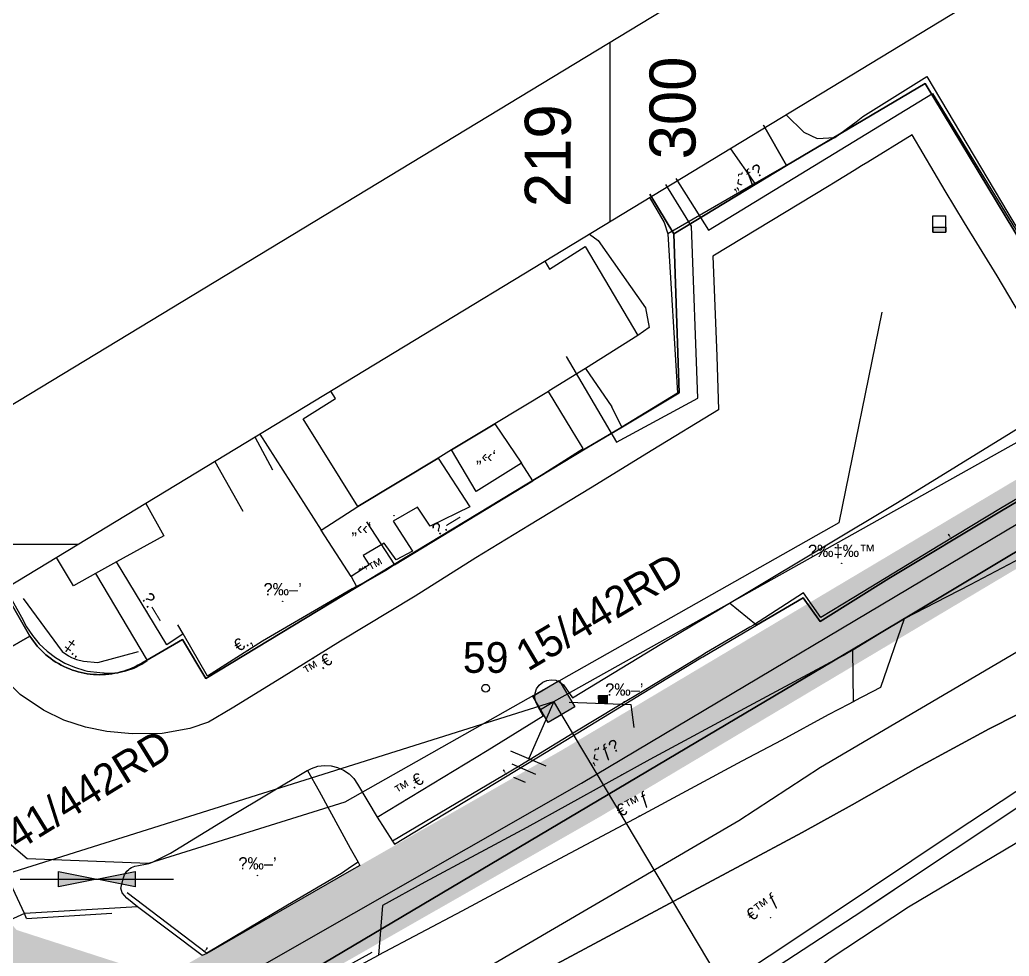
# Model space of a CAD drawing. Header units: metres. Extents: x 218299 to 220222, y 572714 to 574340.
# Drawn here: x 219261.5 to 219326, y 573973.2 to 574034.2 of the extents above; entities that cross this region are included whole.
import ezdxf
from ezdxf.enums import TextEntityAlignment as Align

# ---------------------------------------------------------------- set-up
doc = ezdxf.new("R2010")
doc.units = ezdxf.units.M
doc.header["$MEASUREMENT"] = 0
for name, color, linetype in [('1201', 7, 'Continuous'), ('1202', 7, 'Continuous'), ('1601', 44, 'LANDBORDER'), ('1602', 44, 'Continuous'), ('1603', 44, 'Continuous'), ('6011', 10, 'Continuous'), ('6082', 1, 'CABLEUNDPROPOSE03'), ('6151', 102, 'CABLEUNDEXIST03'), ('6371', 7, 'Continuous'), ('6522', 1, 'Continuous'), ('6531', 7, 'Continuous'), ('6561', 7, 'Continuous'), ('A_POINTS', 2, 'Continuous'), ('M2200', 253, 'Continuous'), ('M2207', 253, 'Continuous'), ('M2401', 7, 'Continuous'), ('M2404', 7, 'Continuous'), ('M2407', 253, 'Continuous'), ('M2408', 253, 'Continuous'), ('M2420', 253, 'Continuous'), ('M2601', 253, 'Continuous'), ('M2602', 253, 'Continuous'), ('M2604', 253, 'Continuous'), ('M2605', 253, 'Continuous'), ('M2612', 253, 'Continuous'), ('M2802', 253, 'Continuous'), ('M2804', 253, 'Continuous'), ('M2809', 253, 'Continuous'), ('M5235', 253, 'Continuous'), ('PLTMarker', 51, 'Continuous')]:
    doc.layers.add(name, color=color, linetype=linetype)
doc.styles.add('HEBTXT', font='HEBTXT')
doc.styles.add('MAVAT_HEBTXT', font='HEBTXT')
doc.linetypes.add('CABLEUNDEXIST03', pattern='A,3.5,[222,elecad.shx,S=0.01,R=0,X=0,Y=0],1.5', length=5)
doc.linetypes.add('CABLEUNDPROPOSE03', pattern='A,2,[222,elecad.shx,S=0.01,R=0,X=0,Y=0],2,-1', length=5)
doc.linetypes.add('LANDBORDER', pattern='A,6.25,[208,elecad.shx,S=0.02,R=0,X=-0.6,Y=0],12.5,[208,elecad.shx,S=0.02,R=180,X=0.6,Y=0],6.25', length=25)

# ---------------------------------------------------------------- blocks, each defined once
blk = doc.blocks.new('6522')
at = {"color": 0}
for points in [[(0.707, 0.707), (3.55, 3.55), (4.778, 2.689)], [(2.084, 2.082), (1.693, 2.422), (2.067, 2.83), (2.465, 2.465)]]:
    blk.add_lwpolyline(points, dxfattribs=at)
blk.add_solid([(2.083, 2.083), (1.693, 2.422), (2.465, 2.465), (2.067, 2.83)], dxfattribs=at)
at = {"color": 0, "style": 'HEBTXT'}
blk.add_attdef('PLACE', (4.757, 3.899), '', height=1.7, dxfattribs=at)
blk = doc.blocks.new('6371')
at = {"color": 0}
for points in [[(-1, -1), (-1, 1), (1, 1), (1, -1)], [(-1, -1), (-1, 0), (0, 0), (0, -1)]]:
    blk.add_lwpolyline(points, close=True, dxfattribs=at)
blk.add_solid([(-1, -1), (1, -1), (-1, 1), (1, 1)], dxfattribs=at)
at = {"color": 0, "style": 'HEBTXT'}
blk.add_attdef('POLE_NUM', (2, 2), '', height=2, dxfattribs=at)
at = {"color": 0, "style": 'HEBTXT', "flags": 1}
blk.add_attdef('MAP_TYPE', (2.062, -0.532), '', height=2, dxfattribs=at)
blk = doc.blocks.new('6531')
at = {"color": 0}
blk.add_lwpolyline([(2, 0), (12, 0)], dxfattribs=at)
for points in [[(4.5, -0.5), (4.5, 0.5), (7, 0)], [(9.5, 0.5), (9.5, -0.5), (7, 0)]]:
    blk.add_lwpolyline(points, close=True, dxfattribs=at)
for points in [[(4.5, -0.5), (4.5, 0.5), (7, 0)], [(9.5, -0.5), (9.5, 0.5), (7, 0)]]:
    blk.add_solid(points, dxfattribs=at)
blk = doc.blocks.new('6561')
at = {"color": 0}
blk.add_line((0, 0), (-1.62, -3.72), dxfattribs=at)
at = {"color": 0, "flags": 128}
for points in [[(-2.812, -3.202), (-0.519, -4.199)], [(-2.718, -4.061), (-1.185, -4.727)], [(-2.624, -4.919), (-1.851, -5.255)]]:
    blk.add_lwpolyline(points, dxfattribs=at)
at = {"color": 0, "style": 'HEBTXT'}
for tag, p in [('TYPE', (1.691, -1.644)), ('DESC', (1.691, -4.209))]:
    blk.add_attdef(tag, p, '', height=1.5, dxfattribs=at)
blk = doc.blocks.new('1603')
at = {"layer": 'A_POINTS'}
blk.add_circle((0, 0), 0.25, dxfattribs=at)
at = {"color": 0, "style": 'HEBTXT'}
blk.add_attdef('PARCEL_NUM', text='', height=2, dxfattribs=at).set_placement((0, 1), align=Align.CENTER)
at = {"color": 0, "style": 'HEBTXT', "flags": 1}
blk.add_attdef('LOT_NUM', text='', height=2, dxfattribs=at).set_placement((0, -2.5), align=Align.CENTER)
blk = doc.blocks.new('M2802')
blk.add_circle((0, 0), 0.025)
at = {"style": 'MAVAT_HEBTXT'}
blk.add_attdef('NAME', text='', height=0.8, dxfattribs=at).set_placement((0, 1.59), align=Align.MIDDLE)
blk = doc.blocks.new('M2804')
blk.add_circle((0, 0), 0.025)
at = {"style": 'MAVAT_HEBTXT'}
blk.add_attdef('NAME', text='', height=0.8, dxfattribs=at).set_placement((0, 1.59), align=Align.MIDDLE)
blk = doc.blocks.new('M2404')
blk.add_circle((0, 0), 0.025)
at = {"style": 'MAVAT_HEBTXT'}
blk.add_attdef('NAME', text='', height=0.8, dxfattribs=at).set_placement((0, 1.59), align=Align.MIDDLE)
blk = doc.blocks.new('M2207')
blk.add_circle((0, 0), 0.025)
at = {"style": 'MAVAT_HEBTXT'}
blk.add_attdef('NAME', text='', height=0.8, dxfattribs=at).set_placement((0, 1.59), align=Align.MIDDLE)
blk = doc.blocks.new('M2408')
blk.add_circle((0, 0), 0.025)
at = {"style": 'MAVAT_HEBTXT'}
blk.add_attdef('NAME', text='', height=0.8, dxfattribs=at).set_placement((0, 1.59), align=Align.MIDDLE)
blk = doc.blocks.new('M2601')
blk.add_circle((0, 0), 0.025)
at = {"style": 'MAVAT_HEBTXT'}
blk.add_attdef('NAME', text='', height=0.8, dxfattribs=at).set_placement((0, 1.59), align=Align.MIDDLE)
blk = doc.blocks.new('M2602')
blk.add_circle((0, 0), 0.025)
at = {"style": 'MAVAT_HEBTXT'}
blk.add_attdef('NAME', text='', height=0.8, dxfattribs=at).set_placement((0, 1.59), align=Align.MIDDLE)
blk = doc.blocks.new('M2604')
blk.add_circle((0, 0), 0.025)
at = {"style": 'MAVAT_HEBTXT'}
blk.add_attdef('NAME', text='', height=0.8, dxfattribs=at).set_placement((0, 1.59), align=Align.MIDDLE)
blk = doc.blocks.new('M2605')
blk.add_circle((0, 0), 0.025)
at = {"style": 'MAVAT_HEBTXT'}
blk.add_attdef('NAME', text='', height=0.8, dxfattribs=at).set_placement((0, 1.59), align=Align.MIDDLE)
blk = doc.blocks.new('M2612')
blk.add_circle((0, 0), 0.025)
at = {"style": 'MAVAT_HEBTXT'}
blk.add_attdef('NAME', text='', height=0.8, dxfattribs=at).set_placement((0, 1.59), align=Align.MIDDLE)
blk = doc.blocks.new('M2809')
blk.add_circle((0, 0), 0.025)
at = {"style": 'MAVAT_HEBTXT'}
blk.add_attdef('NAME', text='', height=0.8, dxfattribs=at).set_placement((0, 1.59), align=Align.MIDDLE)
blk = doc.blocks.new('*U89')
at = {"linetype": 'Continuous'}
for p, q in [((-0.85, 0), (-0.85, -0.66)), ((0.85, 0), (0.85, -0.66))]:
    blk.add_line(p, q, dxfattribs=at)
blk.add_solid([(-0.85, 0), (-0.85, -0.66), (0.85, -0.66)], dxfattribs=at)
at = {"linetype": 'Continuous', "extrusion": (0, 0, -1)}
blk.add_solid([(0.85, 0), (-0.85, 0), (-0.85, -0.66)], dxfattribs=at)
blk = doc.blocks.new('M5235')
for points in [[(-0.85, 1.47), (0.85, 1.47)], [(-0.85, -0.66), (-0.85, 1.47)], [(0.85, -0.66), (0.85, 1.47)], [(-0.85, 0), (0.85, 0)], [(-0.85, -0.66), (0.85, -0.66)]]:
    blk.add_lwpolyline(points)
at = {"linetype": 'Continuous'}
blk.add_blockref('*U89', (0, 0), dxfattribs=at)
at = {"style": 'MAVAT_HEBTXT', "flags": 1}
for tag, p in [('MARK', (0, 2.72)), ('HEIGHT', (0, -1.92)), ('NAME', (0, -4.48))]:
    blk.add_attdef(tag, text='', height=0.8, dxfattribs=at).set_placement(p, align=Align.MIDDLE)
blk = doc.blocks.new('111')
at = {"layer": 'M2200'}
for points in [[(219295.739, 574018.424, 594.765), (219296.056, 574017.918, 594.783), (219298.378, 574019.377, 594.81), (219301.8, 574013.59, 594.678), (219298.388, 574011.451, 594.741), (219296.035, 574009.976, 594.783), (219295.989, 574009.949, 594.783), (219292.495, 574007.846, 594.783), (219289.664, 574006.142, 594.783), (219288.781, 574005.611, 594.783), (219283.551, 574002.463, 594.783)], [(219283.551, 574002.463, 594.783), (219279.983, 574008.155, 594.678), (219282.105, 574009.485, 596.043), (219281.8, 574009.972, 596.043)], [(219269.738, 574002.658, 593.513), (219270.908, 574000.552, 593.392), (219267.83, 573998.847, 593.42), (219266.46, 573998.088, 593.432), (219265.025, 573997.293, 593.445), (219263.922, 573999.132, 593.437)]]:
    blk.add_polyline3d(points, dxfattribs=at)
at = {"layer": 'M2207'}
for points in [[(219289.664, 574006.142, 584.402), (219292.495, 574007.846, 584.612), (219294.216, 574005.272, 584.388), (219294.216, 574005.272, 584.388), (219291.272, 574003.43, 584.284)], [(219283.551, 574002.463, 583.128), (219288.781, 574005.611, 584.192), (219290.852, 574002.431, 584.178), (219288.27, 574001.17, 584.178), (219287.437, 574002.401, 584.178), (219285.86, 574001.489, 583.758), (219287.108, 573999.55, 583.653), (219287.108, 573999.55, 583.653), (219286.048, 573998.969, 583.758), (219285.282, 574000.074, 583.758), (219283.913, 573999.267, 583.128), (219284.294, 573998.644, 583.128), (219283.113, 573997.902, 583.128), (219283.113, 573997.902, 583.128), (219283.113, 573997.902, 583.128), (219281.166, 574000.901, 583.023), (219281.166, 574000.901, 583.023)]]:
    blk.add_polyline3d(points, close=True, dxfattribs=at)
at = {"layer": 'M2401'}
for points in [[(219280.869, 573971.063, 579.637), (219284.899, 573973.229, 579.637), (219284.935, 573973.248, 579.637), (219290.346, 573976.119, 579.637), (219295.051, 573978.631, 579.637), (219298.446, 573980.432, 579.637), (219301.905, 573982.291, 579.637), (219305.249, 573984.074, 579.637), (219308.61, 573985.883, 579.637), (219311.21, 573987.256, 579.637), (219314.222, 573988.903, 579.637), (219315.577, 573989.609, 579.637), (219315.857, 573989.755, 579.637), (219315.857, 573989.756, 579.637), (219315.92, 573989.788, 579.637), (219317.643, 573990.686, 579.637), (219319.192, 573995.149, 579.637), (219321.258, 573996.222, 579.637), (219323.49, 573997.374, 579.637), (219326.786, 573999.112, 579.637)], [(219326.654, 573982.913, 584.533), (219324.282, 573981.335, 584.533), (219320.617, 573978.902, 584.533), (219316.465, 573976.114, 584.533), (219310.947, 573972.513, 584.533)], [(219294.69, 573971.675, 584.533), (219300.171, 573974.626, 584.533), (219305.421, 573977.408, 584.533), (219308.543, 573979.092, 584.533), (219312.518, 573981.217, 584.533), (219315.772, 573983.014, 584.533), (219320.042, 573985.445, 584.533), (219324.706, 573987.977, 584.533), (219330.145, 573990.737, 584.533)], [(219269.206, 573976.384, 584.455), (219268.51, 573976.939, 584.455), (219268.19, 573977.293, 584.455), (219268.112, 573977.602, 584.455), (219268.283, 573978.263, 584.455), (219268.357, 573978.469, 584.455), (219268.408, 573978.567, 584.455), (219268.505, 573978.702, 584.455), (219268.626, 573978.818, 584.455), (219268.695, 573978.868, 584.455), (219268.802, 573978.929, 584.455), (219269.023, 573979.018, 584.455), (219269.252, 573979.076, 584.455), (219269.716, 573979.155, 584.455), (219269.944, 573979.205, 584.455), (219270.055, 573979.238, 584.455), (219270.216, 573979.305, 584.455), (219271.348, 573979.864, 584.455), (219275.278, 573982.282, 584.455), (219280.245, 573985.247, 584.455), (219280.282, 573985.266, 584.455), (219280.537, 573985.397, 584.455), (219280.949, 573985.53, 584.455), (219281.378, 573985.586, 584.455), (219281.811, 573985.562, 584.455), (219282.233, 573985.459, 584.455), (219282.63, 573985.281, 584.455), (219282.988, 573985.034, 584.455), (219283.295, 573984.725, 584.455), (219283.541, 573984.367, 584.455), (219284.814, 573982.211, 584.455), (219291.979, 573986.568, 584.455), (219295.642, 573988.82, 584.455), (219295.319, 573989.402, 584.455), (219295.279, 573989.457, 584.455), (219295.146, 573989.719, 584.455), (219295.088, 573990.008, 584.455), (219295.109, 573990.302, 584.455), (219295.208, 573990.579, 584.455), (219295.377, 573990.82, 584.455), (219295.604, 573991.007, 584.455), (219295.873, 573991.126, 584.455), (219296.164, 573991.169, 584.455), (219296.455, 573991.131, 584.455), (219296.726, 573991.017, 584.455), (219296.956, 573990.835, 584.455), (219297.548, 573989.985, 584.455), (219303.379, 573993.527, 584.455), (219305.521, 573994.805, 584.455), (219307.059, 573995.723, 584.455), (219307.775, 573996.151, 584.455), (219308.983, 573996.871, 584.455), (219318.723, 574002.716, 584.455), (219329.991, 574009.641, 584.455)], [(219328.269, 574012.357, 584.455), (219325.229, 574017.467, 584.455), (219323.087, 574020.933, 584.455), (219321.829, 574023.011, 584.455), (219319.688, 574026.659, 584.455), (219316.799, 574024.886, 584.455), (219316.388, 574024.634, 584.455), (219315.91, 574024.341, 584.455), (219314.549, 574023.506, 584.455), (219314.276, 574023.339, 584.455), (219306.682, 574018.76, 584.455), (219306.96, 574012.235, 584.455), (219307.06, 574008.75, 584.455), (219302.787, 574006.137, 584.455), (219298.72, 574003.649, 584.455), (219294.752, 574001.242, 584.455), (219291.242, 573999.099, 584.455), (219287.288, 573996.611, 584.455), (219282.417, 573993.672, 584.455), (219278.584, 573991.289, 584.455), (219275.364, 573989.308, 584.455), (219273.821, 573988.401, 584.455), (219272.604, 573987.987, 584.455), (219270.811, 573987.667, 584.455), (219268.853, 573987.654, 584.455), (219267.199, 573987.799, 584.455), (219265.798, 573988.076, 584.455), (219264.405, 573988.545, 584.455), (219263.068, 573989.182, 584.455), (219261.543, 573990.203, 584.455), (219260.295, 573991.435, 584.455)], [(219261.825, 573975.931, 579.637), (219260.919, 573977.893, 579.637), (219259.301, 573980.803, 579.637), (219253.689, 573990.587, 579.637), (219253.662, 573990.634, 579.637), (219252.701, 573992.327, 579.637)]]:
    blk.add_polyline3d(points, dxfattribs=at)
at = {"layer": 'M2404'}
for points in [[(219280.869, 573971.063, 589.648), (219284.899, 573973.229, 589.648), (219284.935, 573973.248, 589.648), (219290.346, 573976.119, 589.648), (219295.051, 573978.631, 589.648), (219298.446, 573980.432, 589.648), (219301.905, 573982.291, 589.648), (219305.249, 573984.074, 589.648), (219308.61, 573985.883, 589.648), (219311.21, 573987.256, 589.648), (219314.222, 573988.903, 589.648), (219315.577, 573989.609, 589.648), (219315.857, 573989.755, 589.648), (219315.857, 573989.756, 589.648), (219315.92, 573989.788, 589.648), (219317.643, 573990.686, 589.648), (219319.192, 573995.149, 589.648), (219321.258, 573996.222, 589.648), (219323.49, 573997.374, 589.648), (219326.786, 573999.112, 589.648)], [(219330.145, 573990.737, 584.533), (219324.706, 573987.977, 584.533), (219320.042, 573985.445, 584.533), (219315.772, 573983.014, 584.533), (219312.518, 573981.217, 584.533), (219308.543, 573979.092, 584.533), (219305.421, 573977.408, 584.533), (219300.171, 573974.626, 584.533), (219294.69, 573971.675, 584.533), (219291.48, 573969.946, 584.533), (219289.053, 573968.563, 584.533), (219284.994, 573966.416, 584.533), (219282.26, 573964.923, 584.533), (219282.259, 573964.923, 584.533), (219280.748, 573964.129, 584.533), (219280.658, 573964.085, 584.533), (219280.565, 573964.045, 584.533), (219280.471, 573964.007, 584.533), (219280.378, 573963.968, 584.533)], [(219268.112, 573977.602, 583.823), (219268.283, 573978.263, 583.823), (219268.357, 573978.469, 583.823), (219268.408, 573978.567, 583.823), (219268.505, 573978.702, 583.823), (219268.626, 573978.818, 583.823), (219268.695, 573978.868, 583.823), (219268.802, 573978.929, 583.823), (219269.023, 573979.018, 583.823), (219269.252, 573979.076, 583.823), (219269.716, 573979.155, 583.823), (219269.944, 573979.205, 583.823), (219270.055, 573979.238, 583.823), (219270.216, 573979.305, 583.823), (219271.348, 573979.864, 583.823), (219275.278, 573982.282, 583.823), (219280.245, 573985.247, 583.823), (219280.282, 573985.266, 583.823), (219280.537, 573985.397, 583.823), (219280.949, 573985.53, 583.823), (219281.378, 573985.586, 583.823), (219281.811, 573985.562, 583.823), (219282.233, 573985.459, 583.823), (219282.63, 573985.281, 583.823), (219282.988, 573985.034, 583.823), (219283.295, 573984.725, 583.823), (219283.541, 573984.367, 583.823), (219284.814, 573982.211, 583.823), (219291.979, 573986.568, 583.823), (219295.642, 573988.82, 583.823), (219295.319, 573989.402, 583.823), (219295.279, 573989.457, 583.823), (219295.146, 573989.719, 583.823), (219295.088, 573990.008, 583.823), (219295.109, 573990.302, 583.823), (219295.208, 573990.579, 583.823), (219295.377, 573990.82, 583.823), (219295.604, 573991.007, 583.823), (219295.873, 573991.126, 583.823), (219296.164, 573991.169, 583.823), (219296.455, 573991.131, 583.823), (219296.726, 573991.017, 583.823), (219296.956, 573990.835, 583.823), (219297.548, 573989.985, 583.823), (219303.379, 573993.527, 583.823), (219305.521, 573994.805, 583.823), (219307.059, 573995.723, 583.823), (219307.775, 573996.151, 583.823), (219308.983, 573996.871, 583.823), (219318.723, 574002.716, 583.823), (219329.991, 574009.641, 583.823)], [(219328.269, 574012.357, 583.823), (219325.229, 574017.467, 583.823), (219323.087, 574020.933, 583.823), (219321.829, 574023.011, 583.823), (219319.688, 574026.659, 583.823), (219316.799, 574024.886, 583.823), (219316.388, 574024.634, 583.823), (219315.91, 574024.341, 583.823), (219314.549, 574023.506, 583.823), (219314.276, 574023.339, 583.823), (219306.682, 574018.76, 583.823), (219306.96, 574012.235, 583.823), (219307.06, 574008.75, 583.823), (219302.787, 574006.137, 583.823), (219298.72, 574003.649, 583.823), (219294.752, 574001.242, 583.823), (219291.242, 573999.099, 583.823), (219287.288, 573996.611, 583.823), (219282.417, 573993.672, 583.823), (219278.584, 573991.289, 583.823), (219275.364, 573989.308, 583.823), (219273.821, 573988.401, 583.823), (219272.604, 573987.987, 583.823), (219270.811, 573987.667, 583.823), (219268.853, 573987.654, 583.823), (219267.199, 573987.799, 583.823), (219265.798, 573988.076, 583.823), (219264.405, 573988.545, 583.823), (219263.068, 573989.182, 583.823), (219261.543, 573990.203, 583.823), (219260.295, 573991.435, 583.823)], [(219348.66, 573997.083, 580.828), (219344.03, 573994.335, 580.828), (219332.303, 573986.667, 580.828), (219328.451, 573984.135, 580.828), (219326.654, 573982.913, 580.828), (219324.282, 573981.335, 580.828), (219320.617, 573978.902, 580.828), (219316.465, 573976.114, 580.828), (219310.947, 573972.513, 580.828), (219302.294, 573966.786, 580.828), (219299.209, 573964.739, 580.828), (219294.287, 573961.495, 580.828), (219288.185, 573957.489, 580.828), (219287.504, 573957.048, 580.828), (219286.343, 573956.296, 580.828), (219285.778, 573955.94, 580.828)]]:
    blk.add_polyline3d(points, dxfattribs=at)
at = {"layer": 'M2407'}
blk.add_polyline3d([(219307.833, 574025.758, 582.015), (219309.44, 574023.482, 582.088)], dxfattribs=at)
at = {"layer": 'M2408'}
for points in [[(219314.636, 574026.478, 582.035), (219309.44, 574023.482, 582.035), (219308.047, 574022.679, 582.035), (219303.767, 574020.211, 582.035)], [(219284.814, 573982.211, 581.665), (219285.807, 573980.651, 581.665), (219285.946, 573980.467, 581.665), (219295.832, 573986.456, 581.665), (219300.736, 573989.438, 581.665), (219302.094, 573990.264, 581.665), (219305.911, 573992.585, 581.665), (219306.048, 573992.665, 581.665), (219309.172, 573994.5, 581.665), (219309.547, 573994.72, 581.665), (219312.588, 573996.506, 581.665), (219313.698, 573994.968, 581.665), (219318.171, 573997.766, 581.665), (219325.402, 574002.115, 581.665), (219331.96, 574006.002, 581.665), (219332.119, 574006.339, 581.665), (219329.991, 574009.641, 581.665)], [(219319.192, 573995.149, 581.693), (219315.82, 573993.103, 581.693), (219315.818, 573993.102, 581.693), (219315.543, 573992.935, 581.693), (219315.246, 573992.776, 581.693), (219314.95, 573992.617, 581.693), (219309.039, 573989.442, 581.693), (219302.582, 573985.971, 581.693), (219294.572, 573981.554, 581.693), (219287.929, 573977.976, 581.693), (219285.16, 573976.471, 581.693), (219284.899, 573973.229, 581.693)], [(219261.958, 573975.613, 579.488), (219261.825, 573975.931, 579.488), (219258.432, 573974.403, 579.488), (219256.977, 573975.539, 579.488), (219256.219, 573976.155, 579.488), (219255.217, 573977.057, 579.488), (219254.266, 573978.015, 579.488), (219253.371, 573979.027, 579.488), (219252.534, 573980.089, 579.488), (219249.93, 573984.479, 579.488), (219247.29, 573989.046, 579.488)], [(219280.282, 573985.266, 580.71), (219281.026, 573983.913, 580.71), (219283.067, 573980.199, 580.71), (219283.573, 573979.278, 580.71), (219283.678, 573979.061, 580.71), (219283.144, 573978.754, 580.71), (219279.097, 573976.432, 580.71), (219273.711, 573973.342, 580.71), (219273.415, 573973.206, 580.71), (219269.206, 573976.384, 580.71), (219261.825, 573975.931, 580.71)]]:
    blk.add_polyline3d(points, dxfattribs=at)
at = {"layer": 'M2420'}
for points in [[(219269.5, 573961.12), (219289.529, 573970.985), (219308.394, 573982.007), (219313.709, 573985.471), (219375.059, 574021.492), (219442.049, 574062.93), (219453.2, 574069.582), (219466.311, 574076.718), (219568.204, 574138.273), (219580.156, 574145.612), (219595.255, 574153.366), (219695.469, 574214.527), (219702.903, 574218.819)], [(219277.3, 573946.38), (219296.25, 573958.952), (219314.339, 573973.014), (219319.452, 573976.38), (219380.511, 574012.609), (219447.317, 574054.359), (219459.053, 574061.55), (219471.289, 574068.042), (219573.396, 574129.726), (219586.187, 574137.537), (219600.145, 574144.634), (219701.809, 574206.914), (219707.996, 574210.42)], [(219317.7, 574015.12), (219314.91, 574001.38), (219282.7, 573983.19), (219269.91, 573979.19), (219262, 573979.5), (219254, 573986.31), (219251.213, 573991.425)]]:
    blk.add_lwpolyline(points, dxfattribs=at)
at = {"layer": 'M2601'}
for points in [[(219418.414, 574040.06, 585.737), (219413.611, 574037.173, 585.448), (219405.063, 574031.931, 585.238), (219396.446, 574026.77, 585.238), (219388.828, 574022.159, 584.818), (219380.117, 574016.954, 584.188), (219369.891, 574010.777, 584.398), (219359.003, 574004.171, 583.978), (219346.5, 573996.696, 583.558), (219335.558, 573989.878, 583.138), (219322.413, 573981.224, 582.508), (219311.454, 573973.871, 582.298), (219302.639, 573968.049, 582.298), (219297.066, 573964.43, 582.088), (219288.448, 573958.799, 581.878)], [(219329.245, 574008.791, 583.048), (219329.885, 574009.374, 582.943), (219330.413, 574008.704, 582.838), (219331.969, 574006.242, 582.838), (219329.864, 574004.924, 582.838), (219325.55, 574002.377, 582.838), (219321.479, 573999.928, 582.628), (219315.875, 573996.524, 582.313), (219313.729, 573995.227, 582.208), (219312.592, 573996.821, 582.313), (219309.334, 573994.73, 582.313), (219309.094, 573994.589, 582.313)], [(219309.094, 573994.589, 582.313), (219306.286, 573992.937, 582.313), (219305.908, 573992.709, 582.294)], [(219305.908, 573992.709, 582.294), (219302.208, 573990.476, 582.116)], [(219302.208, 573990.476, 582.116), (219300.551, 573989.476, 582.035)], [(219300.551, 573989.476, 582.035), (219297.6, 573987.695, 581.893), (219294.108, 573985.55, 581.893), (219285.807, 573980.651, 581.563)], [(219283.15, 573978.993, 581.513), (219282.482, 573978.541, 581.578), (219278.983, 573976.474, 581.41)], [(219283.573, 573979.278, 581.473), (219283.15, 573978.993, 581.513)], [(219278.983, 573976.474, 581.41), (219273.706, 573973.355, 581.158), (219273.7, 573973.351, 581.158), (219268.517, 573977.286, 581.158)], [(219261.958, 573975.613, 581.368), (219261.958, 573975.613, 581.368), (219267.516, 573975.962, 581.368)], [(219284.458, 573973.405, 581.668), (219278.019, 573969.834, 581.668)]]:
    blk.add_polyline3d(points, dxfattribs=at)
at = {"layer": 'M2602'}
for points in [[(219302.574, 574022.569, 582.68), (219303.034, 574021.782, 582.718), (219303.512, 574020.956, 582.298), (219303.767, 574020.211, 582.29), (219304.396, 574009.843, 582.085)], [(219298.388, 574011.451, 581.709), (219300.103, 574008.934, 581.709)], [(219297.534, 574007.395, 581.709), (219295.989, 574009.949, 581.709)], [(219304.396, 574009.843, 582.084), (219300.758, 574007.621, 582.088), (219300.103, 574008.934, 582.088)], [(219294.955, 574004.146, 581.932), (219298.239, 574006.224, 581.876), (219297.534, 574007.395, 581.709)], [(219285.95, 573998.65, 582.775), (219285.455, 573998.329, 582.775)], [(219283.113, 573997.902, 581.456), (219283.473, 573997.246, 581.456), (219283.196, 573997.085, 581.448)], [(219283.196, 573997.085, 581.448), (219281.779, 573996.262, 581.403)], [(219284.087, 573997.552, 582.613), (219283.473, 573997.246, 582.594)], [(219281.779, 573996.262, 581.403), (219277.346, 573993.689, 581.265), (219273.756, 573991.403, 581.265), (219272.168, 573994.152, 581.177)], [(219272.168, 573994.152, 581.544), (219272.168, 573994.152, 581.544), (219271.825, 573994.746, 581.544)], [(219266.742, 573991.64, 580.941), (219267.31, 573991.594, 580.986), (219267.879, 573991.627, 581.02), (219268.439, 573991.739, 581.043), (219268.978, 573991.927, 581.054), (219269.487, 573992.188, 581.054), (219269.825, 573992.416, 581.046)]]:
    blk.add_polyline3d(points, dxfattribs=at)
at = {"layer": 'M2604'}
for points in [[(219298.648, 574020.188, 583.323), (219299.217, 574019.769, 583.348), (219302.296, 574015.398, 583.138), (219302.537, 574014.107, 583.138), (219301.8, 574013.59, 583.138)], [(219278.006, 574004.815, 582.065), (219276.859, 574006.976, 582.204)], [(219274.245, 574005.391, 582.365), (219276.06, 574002.143, 582.275)], [(219261.74, 573996.467, 581.645), (219264.28, 573993.006, 581.645), (219264.692, 573992.716, 581.645), (219264.886, 573992.611, 581.645), (219265.223, 573992.483, 581.645), (219265.675, 573992.385, 581.645), (219266.608, 573992.295, 581.645), (219269.271, 573993, 581.645)]]:
    blk.add_polyline3d(points, dxfattribs=at)
at = {"layer": 'M2605'}
for points in [[(219316.027, 574027.515, 582.559), (219316.473, 574027.849, 582.508), (219320.641, 574030.463, 582.718), (219325.926, 574021.591, 582.928), (219329.951, 574014.863, 582.928), (219332.533, 574014.037, 582.928)], [(219311.478, 574027.968, 582.623), (219312.631, 574026.832, 582.718), (219313.49, 574026.418, 582.718), (219314.636, 574026.478, 582.718), (219316.027, 574027.515, 582.559)], [(219277.174, 574007.167, 581.458), (219281.166, 574000.901, 581.458)], [(219284.125, 574001.455, 582.04), (219285.95, 573998.65, 582.04), (219285.95, 573998.65, 582.04), (219294.967, 574004.128, 581.935), (219294.216, 574005.272, 581.709)], [(219272.168, 573994.152, 580.74), (219271.117, 573993.451, 580.74), (219267.83, 573998.847, 581.16)], [(219266.46, 573998.088, 580.95), (219269.825, 573992.416, 580.408), (219269.825, 573992.416, 580.408)], [(219260.583, 573997.106, 580.366), (219261.643, 573995.243, 580.311), (219261.959, 573994.621, 580.311), (219262.344, 573994.04, 580.311), (219262.793, 573993.506, 580.311), (219263.301, 573993.027, 580.311), (219263.859, 573992.609, 580.311), (219264.462, 573992.258, 580.311), (219265.101, 573991.978, 580.311), (219265.768, 573991.773, 580.311), (219265.938, 573991.734, 580.311), (219266.742, 573991.64, 580.311)]]:
    blk.add_polyline3d(points, dxfattribs=at)
at = {"layer": 'M2612'}
blk.add_polyline3d([(219284.087, 573997.552, 582.775), (219285.455, 573998.329, 582.775)], dxfattribs=at)
at = {"layer": 'M2802'}
blk.add_polyline3d([(219329.991, 574009.641, 582.14), (219332.119, 574006.339, 582.193), (219331.96, 574006.002, 582.193), (219325.402, 574002.115, 581.983), (219318.171, 573997.766, 581.773), (219313.698, 573994.968, 581.668), (219312.588, 573996.506, 581.773), (219309.547, 573994.72, 581.677), (219307.775, 573996.151, 581.57), (219308.983, 573996.871, 581.615), (219318.723, 574002.716, 581.93)], close=True, dxfattribs=at)
at = {"layer": 'M2809'}
for points in [[(219294.69, 573971.675, 581.038), (219300.171, 573974.626, 581.237), (219305.421, 573977.408, 581.342), (219308.543, 573979.092, 581.488), (219312.518, 573981.217, 581.593), (219315.772, 573983.014, 581.698), (219320.042, 573985.445, 581.803), (219324.706, 573987.977, 581.908), (219330.145, 573990.737, 582.118)], [(219326.654, 573982.913, 581.773), (219324.282, 573981.335, 581.668), (219320.617, 573978.902, 581.563), (219316.744, 573976.301, 581.465), (219316.465, 573976.114, 581.458), (219310.947, 573972.513, 581.353)]]:
    blk.add_polyline3d(points, dxfattribs=at)
blk.add_polyline3d([(219284.899, 573973.229, 580.714), (219284.935, 573973.248, 580.723), (219290.346, 573976.119, 581.038), (219295.051, 573978.631, 581.143), (219298.446, 573980.432, 581.143), (219301.905, 573982.291, 581.353), (219305.249, 573984.074, 581.353), (219308.61, 573985.883, 581.458), (219311.21, 573987.256, 581.563), (219314.222, 573988.903, 581.563), (219315.577, 573989.609, 581.604), (219315.857, 573989.755, 581.613), (219315.857, 573989.756, 581.58), (219315.82, 573993.103, 581.58), (219315.818, 573993.102, 581.693), (219315.543, 573992.935, 581.693), (219315.246, 573992.776, 581.678), (219314.95, 573992.617, 581.664), (219309.039, 573989.442, 581.378), (219302.582, 573985.971, 581.273), (219294.572, 573981.554, 581.063), (219287.929, 573977.976, 580.853), (219285.16, 573976.471, 580.853), (219284.899, 573973.229, 580.748), (219284.899, 573973.229, 580.748)], close=True, dxfattribs=at)
at = {"layer": 'M2207'}
ref = blk.add_blockref('M2207', (219291.914, 574005.659), dxfattribs=dict(at, xscale=0.5, yscale=0.5, zscale=0.5))
ref.add_attrib('NAME', '„‹‹‘', dxfattribs={"layer": '0', "height": 0.8, "style": 'MAVAT_HEBTXT'}).set_placement((219291.914, 574005.659), align=Align.MIDDLE)
ref = blk.add_blockref('M2207', (219285.911, 574001.856), dxfattribs=dict(at, xscale=0.5, yscale=0.5, zscale=0.5))
ref.add_attrib('NAME', '„‹‹‘', dxfattribs={"layer": '0', "height": 0.8, "style": 'MAVAT_HEBTXT'}).set_placement((219283.793, 574000.976), align=Align.MIDDLE)
at = {"layer": 'M2404'}
ref = blk.add_blockref('M2404', (219280.633, 573992.563), dxfattribs=dict(at, xscale=0.5, yscale=0.5, zscale=0.5))
ref.add_attrib('NAME', '™.€', dxfattribs={"layer": '0', "height": 0.8, "rotation": 31.59559, "style": 'MAVAT_HEBTXT'}).set_placement((219280.921, 573992.095), align=Align.MIDDLE)
ref = blk.add_blockref('M2404', (219286.688, 573983.35), dxfattribs=dict(at, xscale=0.5, yscale=0.5, zscale=0.5))
ref.add_attrib('NAME', '™.€', dxfattribs={"layer": '0', "height": 0.8, "rotation": 31.30156, "style": 'MAVAT_HEBTXT'}).set_placement((219286.873, 573984.308), align=Align.MIDDLE)
at = {"layer": 'M2408'}
ref = blk.add_blockref('M2408', (219309.202, 574023.345), dxfattribs=dict(at, xscale=0.5, yscale=0.5, zscale=0.5))
ref.add_attrib('NAME', '„‹˜ƒ\x8e', dxfattribs={"layer": '0', "height": 0.8, "rotation": 29.96766, "style": 'MAVAT_HEBTXT'}).set_placement((219308.927, 574023.821), align=Align.MIDDLE)
ref = blk.add_blockref('M2408', (219300.78, 573984.977), dxfattribs=dict(at, xscale=0.5, yscale=0.5, zscale=0.5))
ref.add_attrib('NAME', '„‹˜ƒ\x8e', dxfattribs={"layer": '0', "height": 0.8, "rotation": 28.87462, "style": 'MAVAT_HEBTXT'}).set_placement((219299.564, 573986.354), align=Align.MIDDLE)
at = {"layer": 'M2601'}
ref = blk.add_blockref('M2601', (219322.21, 574000.368), dxfattribs=dict(at, xscale=0.5, yscale=0.5, zscale=0.5))
ref.add_attrib('NAME', '‚', dxfattribs={"layer": '0', "height": 0.8, "rotation": 31.03171, "style": 'MAVAT_HEBTXT'}).set_placement((219321.926, 574000.839), align=Align.MIDDLE)
ref = blk.add_blockref('M2601', (219293.206, 573985.018), dxfattribs=dict(at, xscale=0.5, yscale=0.5, zscale=0.5))
ref.add_attrib('NAME', '‚', dxfattribs={"layer": '0', "height": 0.8, "rotation": 30.54736, "style": 'MAVAT_HEBTXT'}).set_placement((219292.926, 573985.491), align=Align.MIDDLE)
ref = blk.add_blockref('M2601', (219273.555, 573973.461), dxfattribs=dict(at, xscale=0.5, yscale=0.5, zscale=0.5))
ref.add_attrib('NAME', '‚', dxfattribs={"layer": '0', "height": 0.8, "rotation": 322.79026, "style": 'MAVAT_HEBTXT'}).set_placement((219273.887, 573973.899), align=Align.MIDDLE)
at = {"layer": 'M2602'}
ref = blk.add_blockref('M2602', (219276.374, 573993.07), dxfattribs=dict(at, xscale=0.5, yscale=0.5, zscale=0.5))
ref.add_attrib('NAME', '€.‚', dxfattribs={"layer": '0', "height": 0.8, "rotation": 32.48999, "style": 'MAVAT_HEBTXT'}).set_placement((219276.079, 573993.534), align=Align.MIDDLE)
at = {"layer": 'M2604'}
ref = blk.add_blockref('M2604', (219264.667, 573992.733), dxfattribs=dict(at, xscale=0.5, yscale=0.5, zscale=0.5))
ref.add_attrib('NAME', '‡.‚', dxfattribs={"layer": '0', "height": 0.8, "rotation": 324.81376, "style": 'MAVAT_HEBTXT'}).set_placement((219264.984, 573993.183), align=Align.MIDDLE)
at = {"layer": 'M2605'}
ref = blk.add_blockref('M2605', (219289.621, 574000.881), dxfattribs=dict(at, xscale=0.5, yscale=0.5, zscale=0.5))
ref.add_attrib('NAME', '\x9a.—', dxfattribs={"layer": '0', "height": 0.8, "rotation": 31.27925, "style": 'MAVAT_HEBTXT'}).set_placement((219289.336, 574001.351), align=Align.MIDDLE)
ref = blk.add_blockref('M2605', (219269.802, 573995.61), dxfattribs=dict(at, xscale=0.5, yscale=0.5, zscale=0.5))
ref.add_attrib('NAME', '\x9a.—', dxfattribs={"layer": '0', "height": 0.8, "rotation": 301.34309, "style": 'MAVAT_HEBTXT'}).set_placement((219270.271, 573995.896), align=Align.MIDDLE)
at = {"layer": 'M2612'}
ref = blk.add_blockref('M2612', (219284.771, 573997.94), dxfattribs=dict(at, xscale=0.5, yscale=0.5, zscale=0.5))
ref.add_attrib('NAME', '˜’™', dxfattribs={"layer": '0', "height": 0.8, "rotation": 29.5733, "style": 'MAVAT_HEBTXT'}).set_placement((219284.5, 573998.419), align=Align.MIDDLE)
at = {"layer": 'M2802'}
ref = blk.add_blockref('M2802', (219315.094, 573998.75, 581.887), dxfattribs=dict(at, xscale=0.5, yscale=0.5, zscale=0.5))
ref.add_attrib('NAME', '\x8d‰‡‰™', dxfattribs={"layer": '0', "height": 0.8, "style": 'MAVAT_HEBTXT'}).set_placement((219315.094, 573999.546, 581.887), align=Align.MIDDLE)
at = {"layer": 'M2804'}
ref = blk.add_blockref('M2804', (219278.657, 573996.271, 583.094), dxfattribs=dict(at, xscale=0.5, yscale=0.5, zscale=0.5))
ref.add_attrib('NAME', '\x8d‰–’', dxfattribs={"layer": '0', "height": 0.8, "style": 'MAVAT_HEBTXT'}).set_placement((219278.657, 573997.067, 583.094), align=Align.MIDDLE)
ref = blk.add_blockref('M2804', (219300.926, 573989.736, 585.404), dxfattribs=dict(at, xscale=0.5, yscale=0.5, zscale=0.5))
ref.add_attrib('NAME', '\x8d‰–’', dxfattribs={"layer": '0', "height": 0.8, "style": 'MAVAT_HEBTXT'}).set_placement((219300.926, 573990.531, 585.404), align=Align.MIDDLE)
ref = blk.add_blockref('M2804', (219277.021, 573978.416, 587.924), dxfattribs=dict(at, xscale=0.5, yscale=0.5, zscale=0.5))
ref.add_attrib('NAME', '\x8d‰–’', dxfattribs={"layer": '0', "height": 0.8, "style": 'MAVAT_HEBTXT'}).set_placement((219277.021, 573979.211, 587.924), align=Align.MIDDLE)
at = {"layer": 'M2809'}
ref = blk.add_blockref('M2809', (219301.905, 573982.291, 581.353), dxfattribs=dict(at, xscale=0.5, yscale=0.5, zscale=0.5))
ref.add_attrib('NAME', '€™ƒ', dxfattribs={"layer": '0', "height": 0.8, "rotation": 28.0727, "style": 'MAVAT_HEBTXT'}).set_placement((219301.531, 573982.993, 581.353), align=Align.MIDDLE)
ref = blk.add_blockref('M2809', (219310.445, 573975.661, 581.184), dxfattribs=dict(at, xscale=0.5, yscale=0.5, zscale=0.5, rotation=35.71229435620742))
ref.add_attrib('NAME', '€™ƒ', dxfattribs={"layer": '0', "height": 0.8, "rotation": 35.71229, "style": 'MAVAT_HEBTXT'}).set_placement((219309.981, 573976.308, 581.184), align=Align.MIDDLE)
at = {"layer": 'M5235', "xscale": 0.5, "yscale": 0.5, "zscale": 0.5}
blk.add_blockref('M5235', (219321.447, 574020.653, 581.919), dxfattribs=at)

msp = doc.modelspace()

# ---------------------------------------------------------------- linework, layer by layer
at = {"layer": '1201'}
for points in [[(219300, 574021.0079), (219300, 574032.7027)], [(219246.0678, 574000), (219265.3544, 574000)]]:
    msp.add_lwpolyline(points, dxfattribs=at)
at = {"layer": '1202'}
for points in [[(218726.735, 572719.2942), (220113.8457, 573560.3928), (219685.6545, 574266.551), (218298.5438, 573425.4525)], [(218730.1009, 572733.03), (220100.1099, 573563.7586), (219682.2886, 574252.8152), (218312.2795, 573422.0866)]]:
    msp.add_lwpolyline(points, close=True, dxfattribs=at)
at = {"layer": '1601'}
for points in [[(219463.12, 574081.92), (219440.56, 574068.24), (219417.37, 574054.19), (219366.7, 574023.54), (219335.463, 574004.881), (219317.12, 573993.92), (219267.9449, 573964.7529), (219262.41, 573961.47), (219259.7877, 573966.0376), (219248.31, 573986.03), (219246.6722, 573988.9011)], [(219282.8532, 573937.73), (219281.5263, 573940.1351), (219267.9449, 573964.7529), (219317.12, 573993.92), (219335.463, 574004.881), (219366.7, 574023.54), (219417.37, 574054.19), (219440.56, 574068.24), (219463.12, 574081.92)]]:
    msp.add_lwpolyline(points, dxfattribs=at)
at = {"layer": '1602'}
for points in [[(219460.6919, 574045.4822), (219449.0175, 574038.7551), (219446.0849, 574039.5722), (219404.1698, 574014.3139), (219403.4887, 574010.918), (219396.7841, 574006.9541), (219390.4427, 574003.3628), (219387.6955, 574004.36), (219342.3271, 573976.8612), (219310.4589, 573957.5689), (219281.5263, 573940.1351), (219267.9449, 573964.7529), (219317.12, 573993.92), (219335.463, 574004.881), (219366.7, 574023.54), (219417.37, 574054.19), (219440.56, 574068.24), (219463.12, 574081.92)], [(219351.483, 574052.4392), (219357.61, 574042.27), (219362.5, 574034.15), (219361.82, 574031.7), (219355.63, 574027.93), (219353.33, 574026.54), (219332.55, 574014.06), (219329.82, 574014.64), (219320.54, 574030.01), (219311.5, 574024.66), (219309.9905, 574027.2857)], [(219248.31, 573986.03), (219262.19, 573994), (219262.3001, 573993.833), (219262.4162, 573993.6702), (219262.5384, 573993.5119), (219262.6664, 573993.3582), (219262.7999, 573993.2094), (219262.939, 573993.0656), (219263.0832, 573992.9271), (219263.2326, 573992.7941), (219263.3867, 573992.6667), (219263.5455, 573992.5451), (219263.7087, 573992.4295), (219263.8761, 573992.3201), (219264.0475, 573992.2169), (219264.2225, 573992.1202), (219264.401, 573992.0301), (219264.5828, 573991.9467), (219264.7675, 573991.8701), (219264.955, 573991.8004), (219265.1449, 573991.7377), (219265.337, 573991.6821), (219265.531, 573991.6337), (219265.7268, 573991.5926), (219265.9239, 573991.5587), (219266.1221, 573991.5322), (219266.3212, 573991.5131), (219266.5208, 573991.5014), (219266.7207, 573991.4972), (219266.9207, 573991.5003), (219267.1204, 573991.5109), (219267.3196, 573991.529), (219267.518, 573991.5544), (219267.7152, 573991.5871), (219267.9112, 573991.6272), (219268.1055, 573991.6745), (219268.2979, 573991.7291), (219268.4881, 573991.7907), (219268.676, 573991.8594), (219268.8611, 573991.935), (219269.0433, 573992.0174), (219269.2224, 573992.1065), (219269.48, 573992.25), (219272.13, 573993.78), (219273.66, 573991.24), (219283.45, 573997.17), (219298.47, 574006.27), (219300.7, 574007.58), (219304.5, 574009.85), (219304.14, 574020.21), (219311.5, 574024.66), (219320.54, 574030.01), (219329.82, 574014.64)], [(219309.9905, 574027.2857), (219311.5, 574024.66), (219304.14, 574020.21), (219302.5899, 574022.7994)], [(219302.5899, 574022.7994), (219304.14, 574020.21), (219304.5, 574009.85), (219300.7, 574007.58), (219298.47, 574006.27), (219283.45, 573997.17), (219273.66, 573991.24), (219272.13, 573993.78), (219269.48, 573992.25), (219269.2224, 573992.1065), (219269.0433, 573992.0174), (219268.8611, 573991.935), (219268.676, 573991.8594), (219268.4881, 573991.7907), (219268.2979, 573991.7291), (219268.1055, 573991.6745), (219267.9112, 573991.6272), (219267.7152, 573991.5871), (219267.518, 573991.5544), (219267.3196, 573991.529), (219267.1204, 573991.5109), (219266.9207, 573991.5003), (219266.7207, 573991.4972), (219266.5208, 573991.5014), (219266.3212, 573991.5131), (219266.1221, 573991.5322), (219265.9239, 573991.5587), (219265.7268, 573991.5926), (219265.531, 573991.6337), (219265.337, 573991.6821), (219265.1449, 573991.7377), (219264.955, 573991.8004), (219264.7675, 573991.8701), (219264.5828, 573991.9467), (219264.401, 573992.0301), (219264.2225, 573992.1202), (219264.0475, 573992.2169), (219263.8761, 573992.3201), (219263.7087, 573992.4295), (219263.5455, 573992.5451), (219263.3867, 573992.6667), (219263.2326, 573992.7941), (219263.0832, 573992.9271), (219262.939, 573993.0656), (219262.7999, 573993.2094), (219262.6664, 573993.3582), (219262.5384, 573993.5119), (219262.4162, 573993.6702), (219262.3001, 573993.833), (219262.19, 573994), (219260.3553, 573997.1961)], [(219335.463, 574004.881), (219317.12, 573993.92), (219267.9449, 573964.7529), (219262.41, 573961.47), (219259.7877, 573966.0376)], [(219260.3553, 573997.1961), (219262.19, 573994), (219248.31, 573986.03), (219246.6722, 573988.9011)]]:
    msp.add_lwpolyline(points, dxfattribs=at)
at = {"layer": '6011'}
msp.add_lwpolyline([(219259.5446, 573978.1717), (219296.3212, 573989.7486), (219377.7514, 574035.3024), (219455.7212, 574081.8529), (219482.9181, 574098.1562), (219536.6115, 574130.8766), (219592.4644, 574165.0128), (219617.8894, 574179.903), (219695.6477, 574226.2482), (219697.6366, 574227.5039)], dxfattribs=at)
at = {"layer": '6011', "flags": 128}
msp.add_lwpolyline([(219337.9619, 573919.9597), (219296.3212, 573989.7486)], dxfattribs=at)
at = {"layer": '6082', "flags": 128}
msp.add_lwpolyline([(218650.5449, 573096.5404), (218660.5152, 573190.0127), (218663.4791, 573209.0771), (218663.8628, 573211.4353), (218666.9173, 573240.6162), (218673.5903, 573295.6615), (218679.4147, 573346.6649), (218687.0527, 573411.2478), (218693.5742, 573463.6031), (218698.057, 573469.4889), (218709.0427, 573515.7015), (218723.736, 573556.7577), (218742.6267, 573596.1806), (218765.0101, 573631.9983), (218782.4708, 573655.6114), (218800.7456, 573676.7667), (218824.4853, 573700.5199), (218847.3305, 573720.5641), (218870.4486, 573737.1885), (218888.2203, 573749.0084), (218903.1278, 573758.1457), (218951.5793, 573785.2584), (218982.7481, 573803.1661), (219002.1321, 573813.4568), (219012.0265, 573818.3663), (219014.5605, 573822.6434), (219019.8354, 573825.3428), (219035.8631, 573834.4345), (219082.1491, 573860.6879), (219128.4778, 573887.3717), (219175.3385, 573916.5012), (219205.656, 573933.9984), (219217.0002, 573938.3956), (219221.5844, 573941.3274), (219222.9642, 573942.197), (219225.3216, 573944.6659), (219227.9462, 573948.9068), (219233.3226, 573958.4433), (219234.7212, 573965.4503), (219235.3109, 573968.5548), (219254.1613, 573979.3772), (219259.8778, 573972.7069), (219271.1834, 573969.0581), (219298.1281, 573984.4323), (219379.2529, 574032.7048), (219457.2614, 574079.2784), (219479.5199, 574092.6214), (219489.0746, 574102.7722), (219520.2056, 574121.9128), (219529.4279, 574122.9635), (219594.335, 574162.1754), (219618.32, 574176.5889), (219699.0507, 574225.1718)], dxfattribs=at)
at = {"layer": '6151'}
for points in [[(219304.2824, 574023.8254), (219306.4068, 574020.4456), (219321.0048, 574029.3598), (219335.8707, 574005.0821), (219359.6608, 574019.7927), (219352.1659, 574032.216)], [(219297.1337, 574012.2226), (219300.4214, 574006.653), (219305.7102, 574009.5092), (219305.2977, 574020.7147), (219303.6193, 574023.4234)]]:
    msp.add_lwpolyline(points, dxfattribs=at)
at = {"layer": 'PLTMarker', "color": 51, "const_width": 5, "flags": 128}
msp.add_lwpolyline([(219082.1491, 573860.6879), (219128.4778, 573887.3717), (219175.3385, 573916.5012), (219205.656, 573933.9984), (219217.0002, 573938.3956), (219221.5844, 573941.3274), (219222.9642, 573942.197), (219225.3216, 573944.6659), (219227.9462, 573948.9068), (219233.3226, 573958.4433), (219234.7212, 573965.4503), (219235.3109, 573968.5548), (219254.1613, 573979.3772), (219259.8778, 573972.7069), (219271.1834, 573969.0581), (219298.1281, 573984.4323), (219379.2529, 574032.7048), (219457.2614, 574079.2784)], dxfattribs=at)

# ---------------------------------------------------------------- block references
msp.add_blockref('111', (0, 0))
at = {"layer": '1603'}
msp.add_blockref('1603', (219291.8865, 573990.6174), dxfattribs=at).add_auto_attribs({'PARCEL_NUM': '59'})
at = {"layer": '6371'}
ref = msp.add_blockref('6371', (219296.3212, 573989.7486, 581.2978), dxfattribs=dict(at, rotation=30.63999999999055))
ref.add_attrib('POLE_NUM', '15/442RD', (219294.637, 573991.6804, 581.2978), dxfattribs={"layer": '0', "color": 0, "height": 2, "rotation": 30.64, "style": 'HEBTXT'})
ref = msp.add_blockref('6371', (219259.5446, 573978.1717, 580.0852), dxfattribs=dict(at, rotation=31.70999999999021))
ref.add_attrib('POLE_NUM', '41/442RD', (219261.4092, 573980.0029), dxfattribs={"layer": '0', "color": 0, "height": 2, "rotation": 31.71, "style": 'HEBTXT'})
at = {"layer": '6522', "rotation": 312.7721267399035}
msp.add_blockref('6522', (219296.3212, 573989.7486, 581.2978), dxfattribs=at)
at = {"layer": '6531'}
msp.add_blockref('6531', (219259.5446, 573978.1717), dxfattribs=at)
at = {"layer": '6561'}
msp.add_blockref('6561', (219296.3212, 573989.7486, 581.2978), dxfattribs=at)

# ---------------------------------------------------------------- texts
at = {"layer": '1201'}
msp.add_text('300', height=3, rotation=90, dxfattribs=at).set_placement((219302.5652, 574028.4108), align=Align.TOP_CENTER)
msp.add_text('219', height=3, rotation=90, dxfattribs=at).set_placement((219297.4348, 574025.2999), align=Align.CENTER)

doc.saveas('drawing.dxf')
